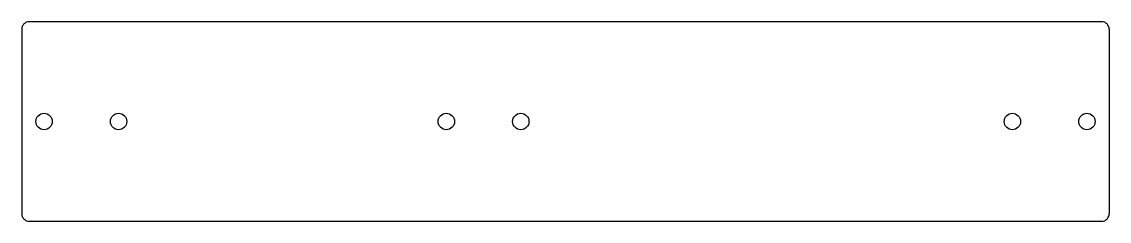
# Model space of a CAD drawing. Extents: x -79 to 651, y 381 to 515.
import ezdxf

# ---------------------------------------------------------------- set-up
doc = ezdxf.new("R2010")
doc.units = 0
doc.layers.add('BRANDLIJN', color=93, linetype='CONTINUOUS')

msp = doc.modelspace()

# ---------------------------------------------------------------- linework, layer by layer
at = {"layer": 'BRANDLIJN'}
for p, q in [((646.43, 514.8), (-73.57, 514.8)), ((-78.57, 509.8), (-78.57, 385.79)), ((651.43, 509.8), (651.43, 385.79)), ((-73.57, 380.79), (646.43, 380.79))]:
    msp.add_line(p, q, dxfattribs=at)
for centre in [(-63.57, 447.79), (-13.57, 447.79), (206.43, 447.79), (256.43, 447.79), (586.43, 447.79), (636.43, 447.79)]:
    msp.add_circle(centre, 5.5, dxfattribs=at)
for centre, start, end in [((-73.57, 509.8), 90, 180), ((646.43, 509.8), 0, 90), ((-73.57, 385.79), 180, 270), ((646.43, 385.79), 270, 0)]:
    msp.add_arc(centre, 5, start, end, dxfattribs=at)

doc.saveas('drawing.dxf')
